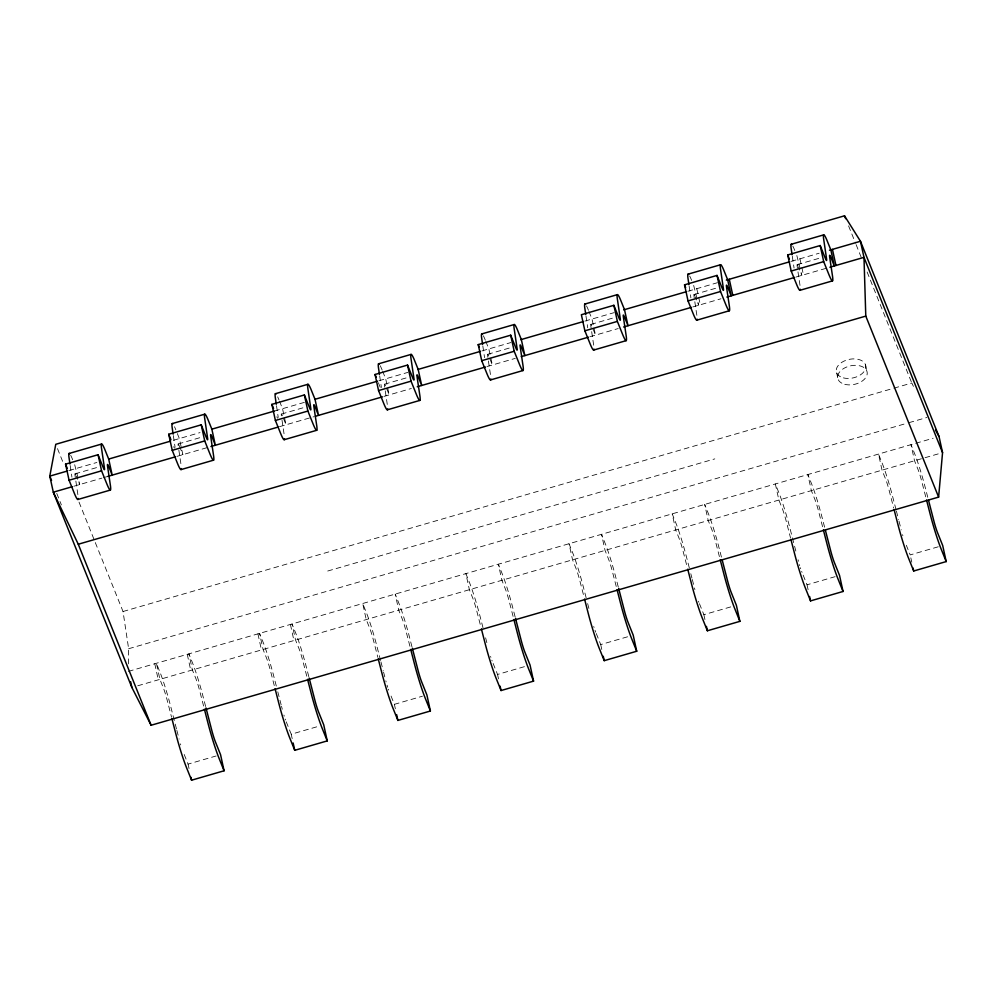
<?xml version="1.0" encoding="UTF-8"?>
<svg xmlns="http://www.w3.org/2000/svg" width="996" height="996" viewBox="0 0 996 996"><rect width="100%" height="100%" fill="white"/><g stroke="black" fill="none" stroke-linecap="round" stroke-linejoin="round"><path stroke-width="0.75" stroke-dasharray="4.98 3.74" d="M128.459 663.846L128.633 648.732L123.031 611.507L78.958 501.959M68.861 470.585L96.873 462.468M173.466 440.282L200.034 432.588M274.523 411.012L304.365 402.372M378.966 380.758L407.837 372.392M481.927 350.928L510.998 342.512M584.889 321.098L614.159 312.62M687.838 291.28L717.469 282.69M791.123 261.363L819.148 253.233M75.011 473.859L98.641 467.012M178.172 443.979L201.802 437.132M281.333 414.087L304.963 407.24M384.493 384.207L408.123 377.36M487.654 354.315L511.284 347.48M590.827 324.435L614.457 317.587M693.988 294.555L717.618 287.707M797.149 264.662L820.779 257.815M73.841 486.247L101.866 478.13M103.335 477.707L107.767 476.424M176.977 456.367L207.977 447.391M279.515 426.662L313.84 416.726M383.97 396.408L411.348 388.477M486.92 366.578L515.281 358.373M589.881 336.76L618.23 328.543M692.843 306.93L720.98 298.775M796.103 277.013L826.941 268.086M123.031 611.507L892.366 388.627M893.86 388.203L911.788 383.012L913.78 387.095M327.734 571.019L714.804 458.882M128.633 648.732L907.418 423.126M908.912 422.69L926.853 417.498M128.372 671.391L933.14 438.252M137.747 685.783L939.602 453.491M184.198 754.47L188.07 764.106L216.132 755.976M286.25 721.826L291.23 734.226L319.293 726.096M391.067 696.067L394.391 704.334L422.453 696.204M493.12 663.436L497.552 674.454L525.614 666.324M596.28 633.543L600.713 644.574L628.775 636.444M699.441 603.663L703.873 614.681L731.936 606.552M803.162 575.153L807.034 584.801L835.096 576.672M938.257 546.779L910.207 554.909L906.323 545.273M794.808 250.519L794.173 248.988A32.519 2.677 73.8 0 0 792.841 246.161M691.647 280.411L691.012 278.868A32.519 2.677 73.8 0 0 689.68 276.041M588.487 310.291L587.852 308.748A32.519 2.677 73.8 0 0 586.52 305.934M485.326 340.171L484.691 338.64A32.519 2.677 73.8 0 0 483.359 335.814M382.165 370.064L381.53 368.52A32.519 2.677 73.8 0 0 380.198 365.694M279.005 399.944L278.357 398.412A32.519 2.677 73.8 0 0 277.66 396.844M276.876 416.776L277.262 417.698A11.168 0.921 73.8 0 0 277.498 418.233M175.844 429.836L175.196 428.292A32.519 2.677 73.8 0 0 174.499 426.736M173.715 446.656L174.101 447.59A11.168 0.921 73.8 0 0 174.337 448.125M72.683 459.716L72.036 458.172A32.519 2.677 73.8 0 0 70.716 455.359M848.58 225.893L855.539 243.198M856.112 244.63L861.913 259.047M867.13 272.02L911.788 383.012M796.825 255.524L801.83 275.357L798.443 266.928M693.664 285.404L698.669 305.237L695.283 296.808M588.985 311.536L592.01 319.044L595.508 335.129L592.682 328.107M485.824 341.429L488.849 348.924L492.348 365.009L489.522 357.987M382.663 371.309L385.689 378.804L389.187 394.889L385.801 386.473M378.38 382.75L380.422 387.818A11.168 0.921 73.8 0 0 380.659 388.353M279.502 401.201L282.528 408.696L286.026 424.782L282.64 416.353M177.35 433.584L179.355 438.576L182.866 454.662L179.479 446.233M74.688 464.709L79.705 484.554L76.319 476.125M57.494 448.623L63.296 463.04M56.747 493.381L61.379 504.897M801.643 571.343L802.054 572.401M698.47 601.223L698.893 602.281M595.733 632.174L595.309 631.115A11.168 0.921 73.8 0 1 595.023 630.306M798.07 559.764L798.468 561.271M927.762 497.315L924.475 484.591A32.519 2.677 73.8 0 0 915.224 455.172L911.016 444.664L914.527 460.75L917.914 469.178A11.267 0.934 73.8 0 1 921.686 481.18L926.168 498.56M896.014 509.616L891.98 494.004A32.519 2.677 73.8 0 0 882.73 464.584L878.522 454.076L882.033 470.162L885.419 478.59A11.267 0.934 73.8 0 1 889.191 490.592L893.673 507.972M896.388 511.06L898.629 519.75M899.002 521.194L901.231 529.872M824.601 527.195L821.314 514.484A32.519 2.677 73.8 0 0 812.064 485.052L807.856 474.557L811.367 490.642L814.753 499.058A11.267 0.934 73.8 0 1 818.525 511.06L823.007 528.453M795.841 551.074L788.82 523.896A32.519 2.677 73.8 0 0 779.569 494.464L775.361 483.969L778.872 500.054L782.258 508.47A11.267 0.934 73.8 0 1 786.031 520.472L790.513 537.865M721.44 557.088L718.153 544.364A32.519 2.677 73.8 0 0 708.903 514.944L704.695 504.437L708.206 520.522L711.592 528.951A11.267 0.934 73.8 0 1 715.365 540.953L719.847 558.333M689.319 567.944L685.659 553.776A32.519 2.677 73.8 0 0 676.409 524.357L672.2 513.849L675.711 529.934L679.098 538.363A11.267 0.934 73.8 0 1 682.87 550.365L687.352 567.745M690.813 573.733L691.934 578.066M692.307 579.523L694.909 589.644M618.279 586.968L614.993 574.256A32.519 2.677 73.8 0 0 605.742 544.824L601.534 534.317L605.045 550.415L608.432 558.831A11.267 0.934 73.8 0 1 612.204 570.833L616.686 588.225M586.158 597.824L582.498 583.668A32.519 2.677 73.8 0 0 573.248 554.237L569.04 543.741L572.551 559.827L575.937 568.243A11.267 0.934 73.8 0 1 579.709 580.245L584.191 597.637M587.652 603.613L589.146 609.403M515.119 616.848L511.832 604.136A32.519 2.677 73.8 0 0 502.582 574.717L498.374 564.209L501.884 580.295L505.271 588.723A11.267 0.934 73.8 0 1 509.043 600.725L513.525 618.105M482.998 627.717L479.337 613.548A32.519 2.677 73.8 0 0 470.087 584.129L465.879 573.621L469.39 589.707L472.776 598.135A11.267 0.934 73.8 0 1 476.549 610.137L481.031 627.517M485.612 637.838L487.094 643.628M411.958 646.74L408.671 634.016A32.519 2.677 73.8 0 0 399.421 604.597L395.213 594.089L398.724 610.175L402.11 618.603A11.267 0.934 73.8 0 1 405.882 630.605L410.364 647.985M380.584 660.485L376.177 643.441A32.519 2.677 73.8 0 0 366.926 614.009L362.718 603.501L366.229 619.587L369.616 628.015A11.267 0.934 73.8 0 1 373.388 640.017L377.87 657.41M380.958 661.942L383.186 670.619M383.56 672.063L385.427 679.297M308.797 676.62L305.511 663.909A32.519 2.677 73.8 0 0 296.26 634.477L292.052 623.982L295.551 640.067L298.949 648.483A11.267 0.934 73.8 0 1 302.722 660.485L307.191 677.878M276.303 686.032L273.016 673.321A32.519 2.677 73.8 0 0 263.766 643.889L259.558 633.394L263.069 649.479L266.455 657.895A11.267 0.934 73.8 0 1 270.227 669.897L274.709 687.29M277.797 691.822L281.146 704.844M281.519 706.288L282.266 709.189M205.637 706.513L202.35 693.789A32.519 2.677 73.8 0 0 193.1 664.369L188.891 653.862L192.39 669.947L195.789 678.376A11.267 0.934 73.8 0 1 199.561 690.377L204.031 707.758M176.491 728.948L169.855 703.201A32.519 2.677 73.8 0 0 160.605 673.782L156.397 663.274L159.908 679.359L163.294 687.788A11.267 0.934 73.8 0 1 167.067 699.79L171.549 717.17M176.865 730.392L179.106 739.069M910.842 557.835L911.801 562.23M865.4 364.511L866.806 370.948M836.652 372.84L838.047 379.277M799.95 258.798L801.543 266.106M801.867 267.575L803.461 274.884M807.034 584.801L808.316 590.653M696.789 288.678L698.383 295.999M698.706 297.455L700.3 304.764M703.873 614.681L705.156 620.533M600.713 644.574L601.995 650.413M497.552 674.454L498.51 678.836M394.391 704.334L395.35 708.729M290.421 624.455L293.932 640.54M291.23 734.226L292.189 738.609M257.939 633.867L261.438 649.952M187.26 654.335L190.771 670.42M188.07 764.106L189.028 768.501M154.766 663.747L158.277 679.832M800.012 285.429L797.173 266.38A11.267 0.934 73.8 0 1 798.182 266.293M792.306 256.283L794.049 267.986M696.851 315.321L694 296.26A11.267 0.934 73.8 0 1 695.021 296.173M689.145 286.163L690.888 297.879M593.691 345.201L590.84 326.14A11.267 0.934 73.8 0 1 591.861 326.065M585.984 316.056L587.727 327.759M482.823 345.936L484.566 357.651M379.663 375.816L381.406 387.531M282.017 420.2L284.196 434.854A32.42 2.677 73.8 0 1 284.408 436.435M276.502 405.708L278.245 417.411M178.857 450.08L181.035 464.746A32.42 2.677 73.8 0 1 181.247 466.315M173.341 435.588L175.084 447.304M77.875 494.626L75.036 475.565A11.267 0.934 73.8 0 1 76.057 475.49M70.181 465.481L71.924 477.184M385.539 385.825A11.267 0.934 73.8 0 0 384.518 385.913L387.357 404.974A32.42 2.677 73.8 0 1 387.569 406.542M492.149 660.995A11.168 0.921 73.8 0 1 491.862 660.199M490.904 657.397A11.168 0.921 73.8 0 1 490.567 656.364M488.7 355.945A11.267 0.934 73.8 0 0 487.679 356.033L490.53 375.081A32.42 2.677 73.8 0 1 490.729 376.662M594.064 627.517A11.168 0.921 73.8 0 1 593.728 626.484M388.689 690.079A11.168 0.921 73.8 0 1 388.39 689.207M387.73 687.277A11.168 0.921 73.8 0 1 387.07 685.186M386.124 681.899A11.168 0.921 73.8 0 1 385.825 680.816M281.358 415.805A11.267 0.934 73.8 0 1 282.378 415.718M178.197 445.685A11.267 0.934 73.8 0 1 179.218 445.598M180.749 744.946A11.168 0.921 73.8 0 1 180.425 743.863M285.528 719.971A11.168 0.921 73.8 0 1 285.217 719.087M284.246 716.136A11.168 0.921 73.8 0 1 283.91 715.066M800.709 568.728A11.168 0.921 73.8 0 1 800.386 567.745M799.726 565.641A11.168 0.921 73.8 0 1 799.39 564.558M902.886 535.761A11.168 0.921 73.8 0 1 902.55 534.665M843.388 377.882A15.015 9.474 -12.3 0 0 865.835 366.951A15.015 9.474 -12.3 0 0 843.861 361.187A15.015 9.474 -12.3 0 0 843.388 377.882M844.782 384.319A15.015 9.474 -12.3 0 0 867.242 373.375A15.015 9.474 -12.3 0 0 845.268 367.624A15.015 9.474 -12.3 0 0 844.782 384.319"/><path stroke-width="1.49" d="M938.618 497.104L942.552 452.632L939.041 436.547L860.469 241.269L844.508 215.808L55.764 444.303L49.8 476.113L53.311 492.198L131.883 687.477L151.106 725.25L938.618 497.104L865.785 316.106L863.98 257.354L860.469 241.269L829.494 250.245M69.048 453.479L101.542 444.067M172.208 423.599L204.703 414.187M275.369 393.719L307.864 384.307M378.53 363.826L411.024 354.414M481.69 333.946L514.185 324.534M584.851 304.054L617.346 294.642M688.012 274.174L720.506 264.762M791.173 244.294L823.667 234.882M78.198 498.461A32.42 2.677 73.8 0 1 74.19 492.945L69.073 480.234L65.562 464.148L98.056 454.736L103.435 468.058A11.168 0.921 73.8 0 0 104.518 468.556L101.393 447.403A32.519 2.677 73.8 0 1 104.53 448.76L108.689 459.056L112.199 475.142L108.813 466.713A11.267 0.934 73.8 0 0 107.531 466.153L110.369 485.214A32.42 2.677 73.8 0 1 106.684 483.533L101.567 470.822L98.056 454.736M181.359 468.581A32.42 2.677 73.8 0 1 177.35 463.065L172.233 450.341L168.722 434.256L201.217 424.844L206.595 438.178A11.168 0.921 73.8 0 0 207.678 438.663L204.566 417.523A32.519 2.677 73.8 0 1 207.691 418.88L211.849 429.164L215.36 445.249L211.974 436.821A11.267 0.934 73.8 0 0 210.691 436.273L213.53 455.334A32.42 2.677 73.8 0 1 209.845 453.653L204.728 440.929L201.217 424.844M284.52 438.688A32.42 2.677 73.8 0 1 280.511 433.173L275.394 420.461L271.896 404.376L304.378 394.964L309.756 408.285A11.168 0.921 73.8 0 0 310.839 408.783L307.727 387.631A32.519 2.677 73.8 0 1 310.852 389L315.01 399.284L318.521 415.369L315.134 406.941A11.267 0.934 73.8 0 0 313.852 406.38L316.691 425.441A32.42 2.677 73.8 0 1 313.005 423.761L307.889 411.049L304.378 394.964M387.681 408.808A32.42 2.677 73.8 0 1 383.672 403.293L378.555 390.569L375.056 374.484L407.538 365.071L412.917 378.405A11.168 0.921 73.8 0 0 414 378.891L410.887 357.751A32.519 2.677 73.8 0 1 414.012 359.108L418.171 369.392L421.682 385.477L418.295 377.061A11.267 0.934 73.8 0 0 417.013 376.5L419.851 395.561A32.42 2.677 73.8 0 1 416.166 393.881L411.049 381.157L407.538 365.071M490.854 378.928A32.42 2.677 73.8 0 1 486.832 373.413L481.715 360.689L478.217 344.604L510.699 335.191L516.077 348.513A11.168 0.921 73.8 0 0 517.161 349.011L514.048 327.871A32.519 2.677 73.8 0 1 517.173 329.228L521.331 339.512L524.842 355.597L521.456 347.168A11.267 0.934 73.8 0 0 520.173 346.62L523.012 365.669A32.42 2.677 73.8 0 1 519.327 364.001L514.21 351.277L510.699 335.191M613.86 305.311L617.371 321.397L622.488 334.108A32.42 2.677 73.8 0 0 626.173 335.789L623.334 316.728A11.267 0.934 73.8 0 1 624.617 317.288L628.003 325.717L624.492 309.632L620.334 299.335A32.519 2.677 73.8 0 0 617.209 297.978L620.321 319.131A11.168 0.921 73.8 0 1 619.238 318.633L613.86 305.311L581.378 314.724L584.876 330.809L589.993 343.52A32.42 2.677 73.8 0 0 594.014 349.036M697.175 319.156A32.42 2.677 73.8 0 1 693.154 313.64L688.037 300.916L684.538 284.831L717.02 275.419L722.399 288.753A11.168 0.921 73.8 0 0 723.482 289.238L720.369 268.098A32.519 2.677 73.8 0 1 723.494 269.455L727.653 279.739L731.164 295.824L727.777 287.396A11.267 0.934 73.8 0 0 726.495 286.848L729.333 305.909A32.42 2.677 73.8 0 1 725.648 304.228L720.531 291.504L717.02 275.419M800.336 289.263A32.42 2.677 73.8 0 1 796.314 283.748L791.198 271.036L787.699 254.951L820.194 245.539L825.56 258.86A11.168 0.921 73.8 0 0 826.643 259.358L823.53 238.206A32.519 2.677 73.8 0 1 826.655 239.575L830.826 249.859L834.324 265.944L830.938 257.516A11.267 0.934 73.8 0 0 829.656 256.956L832.494 276.017A32.42 2.677 73.8 0 1 828.809 274.336L823.692 261.624L820.194 245.539M67.404 471.008L49.8 476.113L51.543 480.433M108.689 459.056L170.528 441.141M211.849 429.164L274.523 411.012M314.811 399.346L377.484 381.182M417.76 369.516L480.433 351.364M520.721 339.686L583.395 321.534M623.683 309.868L686.344 291.704M726.333 280.125L789.641 261.786M69.073 480.234L101.567 470.822M172.233 450.341L204.728 440.929M275.394 420.461L307.889 411.049M378.555 390.569L411.049 381.157M481.715 360.689L514.21 351.277M584.876 330.809L617.371 321.397M688.037 300.916L720.531 291.504M791.198 271.036L823.692 261.624M72.372 486.671L53.311 492.198L78.273 544.239L151.106 725.25M107.767 476.424L175.508 456.791M210.928 446.532L278.033 427.097M315.334 416.291L382.476 396.844M417.249 386.759L485.438 367.014M521.244 356.643L588.387 337.183M623.571 326.999L691.349 307.366M726.881 297.069L794.621 277.448M829.892 267.227L863.98 257.354L942.552 452.632M77.925 499.469L110.419 490.057M181.085 469.577L213.58 460.164M284.246 439.697L316.74 430.284M387.407 409.804L419.901 400.392M490.58 379.924L523.062 370.512M593.74 350.044L626.223 340.632M696.901 320.152L729.383 310.74M800.062 290.272L832.544 280.86M78.273 544.239L865.785 316.106M171.922 718.626L175.645 733.106A32.42 2.677 73.8 0 0 186.464 767.48L191.581 780.192L224.075 770.78L220.564 754.694L215.161 741.236A11.168 0.921 73.8 0 1 211.999 731.176L206.01 707.957M275.083 688.734L278.805 703.226A32.42 2.677 73.8 0 0 289.624 737.588L294.741 750.312L327.236 740.9L323.725 724.814L318.322 711.356A11.168 0.921 73.8 0 1 315.159 701.284L309.171 678.064M378.243 658.854L381.966 673.346A32.42 2.677 73.8 0 0 392.785 707.708L397.902 720.419L430.397 711.007L426.886 694.922L421.482 681.463A11.168 0.921 73.8 0 1 418.32 671.404L412.332 648.184M481.404 628.962L485.127 643.453A32.42 2.677 73.8 0 0 495.946 677.815L501.063 690.539L533.557 681.127L530.046 665.042L524.643 651.583A11.168 0.921 73.8 0 1 521.481 641.511L515.492 618.304M584.565 599.082L588.287 613.573A32.42 2.677 73.8 0 0 599.106 647.935L604.223 660.659L636.718 651.247L633.207 635.162L627.804 621.703A11.168 0.921 73.8 0 1 624.641 611.631L618.653 588.412M687.726 569.202L691.461 583.681A32.42 2.677 73.8 0 0 702.267 618.055L707.384 630.767L739.879 621.355L736.368 605.269L730.964 591.811A11.168 0.921 73.8 0 1 727.802 581.751L722.187 559.976M790.886 539.309L794.621 553.801A32.42 2.677 73.8 0 0 805.428 588.163L810.545 600.887L843.039 591.475L839.528 575.389L834.125 561.931A11.168 0.921 73.8 0 1 830.963 551.859L825.348 530.096M894.047 509.429L897.782 523.921A32.42 2.677 73.8 0 0 908.589 558.283L913.706 570.994L946.2 561.582L942.689 545.497L937.286 532.038A11.168 0.921 73.8 0 1 934.124 521.979L928.509 500.204M935.481 430.06L939.041 436.547M844.508 215.808L845.679 218.684M946.2 561.582L941.083 548.871A32.42 2.677 73.8 0 1 930.264 514.509L926.541 500.017M787.699 254.951L789.355 259.084M843.039 591.475L837.922 578.751A32.42 2.677 73.8 0 1 827.103 544.389L823.381 529.897M684.538 284.831L685.646 287.595M739.879 621.355L734.762 608.643A32.42 2.677 73.8 0 1 723.943 574.269L720.22 559.789M636.718 651.247L631.601 638.523A32.42 2.677 73.8 0 1 620.782 604.161L617.059 589.669M478.217 344.604L479.325 347.355M533.557 681.127L528.44 668.403A32.42 2.677 73.8 0 1 517.621 634.041L513.899 619.549M375.056 374.484L376.164 377.247M430.397 711.007L425.28 698.296A32.42 2.677 73.8 0 1 414.461 663.934L410.726 649.442M271.896 404.376L273.551 408.509M327.236 740.9L322.119 728.176A32.42 2.677 73.8 0 1 311.3 693.814L307.565 679.322M168.722 434.256L170.951 439.771M224.075 770.78L218.958 758.068A32.42 2.677 73.8 0 1 208.139 723.694L204.404 709.214M65.562 464.148L67.23 468.282M913.071 568.069L913.706 570.994M832.444 249.386L835.955 265.471M809.586 596.492L810.545 600.887M729.284 279.266L732.795 295.351M706.425 626.384L707.384 630.767M603.265 656.264L604.223 660.659M500.104 686.157L501.063 690.539M396.632 714.58L397.902 720.419M293.148 742.991L294.741 750.312M190.946 777.266L191.581 780.192M130.601 681.625L131.883 687.477M792.081 254.814L791.036 247.618A32.519 2.677 73.8 0 1 791.832 244.568M688.921 284.707L687.875 277.511A32.519 2.677 73.8 0 1 688.672 274.46M585.76 314.587L584.714 307.391A32.519 2.677 73.8 0 1 585.511 304.34M482.599 344.467L481.554 337.283A32.519 2.677 73.8 0 1 482.35 334.233M379.439 374.359L378.393 367.163A32.519 2.677 73.8 0 1 379.19 364.113M276.278 404.239L275.232 397.043A32.519 2.677 73.8 0 1 276.029 393.993M173.117 434.132L172.071 426.935A32.519 2.677 73.8 0 1 172.868 423.885M69.957 464.012L68.911 456.815A32.519 2.677 73.8 0 1 69.708 453.765"/></g></svg>
